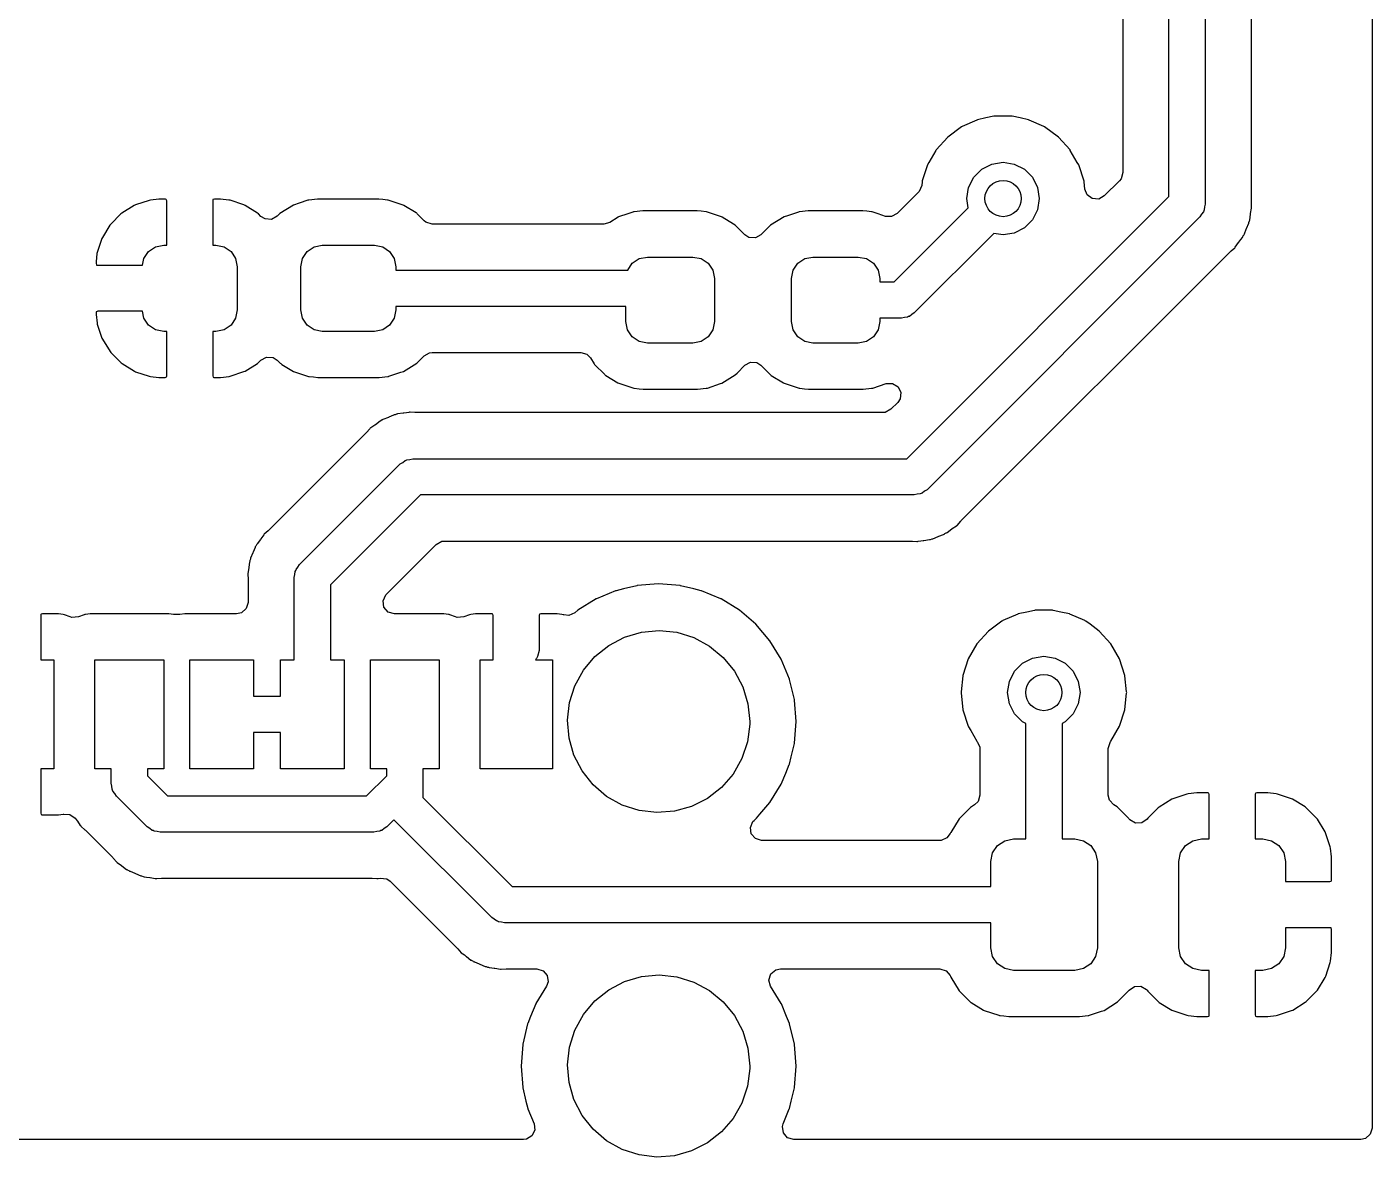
# Model space of a CAD drawing. Extents: x 89.4 to 113.8, y -88.6 to -51.3.
# Drawn here: x 98.95 to 113.79, y -88.58 to -76.12 of the extents above; entities that cross this region are included whole.
import ezdxf

# ---------------------------------------------------------------- set-up
doc = ezdxf.new("R2010")
doc.units = 0
doc.layers.add('BLACK', color=7, linetype='CONTINUOUS')

msp = doc.modelspace()

# ---------------------------------------------------------------- linework, layer by layer
at = {"layer": 'BLACK', "linetype": 'CONTINUOUS'}
for p, q in [((113.791, -62.594), (113.791, -88.2655)), ((111.55, -77.9872), (111.55, -73.355)), ((111.95, -73.3376), (111.95, -78.0703)), ((112.459, -78.0454), (112.459, -73.6081)), ((111.041, -73.8663), (111.041, -77.7243)), ((109.432, -77.1439), (109.269, -77.2162)), ((109.438, -77.1412), (109.432, -77.1439)), ((109.432, -77.1439), (109.432, -77.1439)), ((109.531, -77.1214), (109.438, -77.1412)), ((109.618, -77.1029), (109.531, -77.1214)), ((109.625, -77.1015), (109.618, -77.1029)), ((109.618, -77.1029), (109.618, -77.1029)), ((109.815, -77.1015), (109.625, -77.1015)), ((109.822, -77.1029), (109.815, -77.1015)), ((109.909, -77.1214), (109.822, -77.1029)), ((109.822, -77.1029), (109.822, -77.1029)), ((110.002, -77.1412), (109.909, -77.1214)), ((110.008, -77.1439), (110.002, -77.1412)), ((110.171, -77.2162), (110.008, -77.1439)), ((110.008, -77.1439), (110.008, -77.1439)), ((109.263, -77.2189), (109.109, -77.3311)), ((109.269, -77.2162), (109.263, -77.2189)), ((109.269, -77.2162), (109.269, -77.2162)), ((110.177, -77.2189), (110.171, -77.2162)), ((110.171, -77.2162), (110.171, -77.2162)), ((110.331, -77.3311), (110.177, -77.2189)), ((109.109, -77.3311), (108.981, -77.4731)), ((110.459, -77.4731), (110.331, -77.3311)), ((108.901, -77.611), (108.885, -77.6384)), ((108.978, -77.4788), (108.901, -77.611)), ((108.981, -77.4731), (108.978, -77.4788)), ((109.596, -77.6296), (109.72, -77.61)), ((109.72, -77.61), (109.844, -77.6296)), ((110.462, -77.4788), (110.459, -77.4731)), ((110.539, -77.611), (110.462, -77.4788)), ((110.555, -77.6384), (110.539, -77.611)), ((108.875, -77.6707), (108.829, -77.8134)), ((108.885, -77.6384), (108.875, -77.6707)), ((109.396, -77.7749), (109.485, -77.6864)), ((109.485, -77.6864), (109.596, -77.6296)), ((109.844, -77.6296), (109.955, -77.6864)), ((109.955, -77.6864), (110.044, -77.7749)), ((110.614, -77.8201), (110.555, -77.6384)), ((111.041, -77.7243), (111.021, -77.7925)), ((108.822, -77.8668), (108.795, -77.9324)), ((108.826, -77.8266), (108.822, -77.8668)), ((108.829, -77.8134), (108.826, -77.8201)), ((108.826, -77.8201), (108.826, -77.8266)), ((108.826, -77.8266), (108.826, -77.8266)), ((109.32, -78.01), (109.34, -77.8864)), ((109.34, -77.8864), (109.396, -77.7749)), ((110.044, -77.7749), (110.1, -77.8864)), ((110.1, -77.8864), (110.12, -78.01)), ((110.614, -77.8266), (110.614, -77.8201)), ((110.622, -77.9052), (110.614, -77.8266)), ((110.614, -77.8266), (110.614, -77.8266)), ((110.647, -77.9675), (110.622, -77.9052)), ((111.005, -77.8134), (110.837, -77.9811)), ((111.021, -77.7925), (111.005, -77.8134)), ((100.3, -78.03), (100.149, -78.0805)), ((100.313, -78.0271), (100.3, -78.03)), ((100.407, -78.0173), (100.313, -78.0271)), ((100.414, -78.017), (100.407, -78.0173)), ((100.48, -78.017), (100.414, -78.017)), ((100.488, -78.0187), (100.48, -78.017)), ((100.489, -78.0199), (100.488, -78.0187)), ((100.493, -78.0351), (100.489, -78.0199)), ((100.493, -78.525), (100.493, -78.0351)), ((101.003, -78.0229), (101.001, -78.0305)), ((101.001, -78.0305), (101.001, -78.525)), ((101.004, -78.0215), (101.003, -78.0229)), ((101.02, -78.017), (101.004, -78.0215)), ((101.081, -78.017), (101.02, -78.017)), ((101.088, -78.0173), (101.081, -78.017)), ((101.18, -78.0268), (101.088, -78.0173)), ((101.194, -78.0297), (101.18, -78.0268)), ((101.345, -78.0799), (101.194, -78.0297)), ((102.05, -78.0295), (101.956, -78.0607)), ((102.056, -78.0273), (102.05, -78.0295)), ((102.05, -78.0295), (102.05, -78.0295)), ((102.063, -78.0266), (102.056, -78.0273)), ((102.157, -78.0168), (102.063, -78.0266)), ((102.063, -78.0266), (102.063, -78.0266)), ((102.16, -78.0165), (102.157, -78.0168)), ((102.157, -78.0168), (102.157, -78.0168)), ((102.835, -78.0165), (102.16, -78.0165)), ((102.879, -78.021), (102.835, -78.0165)), ((102.93, -78.0263), (102.879, -78.021)), ((102.937, -78.027), (102.93, -78.0263)), ((102.93, -78.0263), (102.93, -78.0263)), ((103.102, -78.0818), (102.937, -78.027)), ((108.785, -77.9427), (108.552, -78.1758)), ((108.657, -80.88), (111.55, -77.9872)), ((108.795, -77.9324), (108.785, -77.9427)), ((109.336, -78.1111), (109.32, -78.01)), ((110.12, -78.01), (110.1, -78.1336)), ((110.704, -78.0101), (110.647, -77.9675)), ((110.775, -78.0152), (110.704, -78.0101)), ((110.837, -77.9811), (110.775, -78.0152)), ((112.459, -78.0526), (112.459, -78.0454)), ((112.462, -78.1148), (112.459, -78.0526)), ((99.9886, -78.1795), (99.8761, -78.2921)), ((100, -78.1704), (99.9886, -78.1795)), ((100.135, -78.0867), (100, -78.1704)), ((100.149, -78.0805), (100.135, -78.0867)), ((101.358, -78.0861), (101.345, -78.0799)), ((101.494, -78.1696), (101.358, -78.0861)), ((101.505, -78.1786), (101.494, -78.1696)), ((101.533, -78.2063), (101.505, -78.1786)), ((101.711, -78.2061), (101.649, -78.2402)), ((101.743, -78.1739), (101.711, -78.2061)), ((101.891, -78.0823), (101.743, -78.1739)), ((101.956, -78.0607), (101.891, -78.0823)), ((103.109, -78.0856), (103.102, -78.0818)), ((103.244, -78.1692), (103.109, -78.0856)), ((103.109, -78.0856), (103.109, -78.0856)), ((103.251, -78.1731), (103.244, -78.1692)), ((103.256, -78.1782), (103.251, -78.1731)), ((103.332, -78.2547), (103.256, -78.1782)), ((103.256, -78.1782), (103.256, -78.1782)), ((105.581, -78.1782), (105.479, -78.2123)), ((105.637, -78.1595), (105.581, -78.1782)), ((105.644, -78.1573), (105.637, -78.1595)), ((105.637, -78.1595), (105.637, -78.1595)), ((105.651, -78.1566), (105.644, -78.1573)), ((105.745, -78.1468), (105.651, -78.1566)), ((105.651, -78.1566), (105.651, -78.1566)), ((105.748, -78.1465), (105.745, -78.1468)), ((105.745, -78.1468), (105.745, -78.1468)), ((106.347, -78.1465), (105.748, -78.1465)), ((106.391, -78.151), (106.347, -78.1465)), ((106.443, -78.1563), (106.391, -78.151)), ((106.45, -78.157), (106.443, -78.1563)), ((106.443, -78.1563), (106.443, -78.1563)), ((106.615, -78.2118), (106.45, -78.157)), ((107.341, -78.1999), (107.304, -78.2123)), ((107.462, -78.1595), (107.341, -78.1999)), ((107.469, -78.1573), (107.462, -78.1595)), ((107.462, -78.1595), (107.462, -78.1595)), ((107.476, -78.1566), (107.469, -78.1573)), ((107.57, -78.1468), (107.476, -78.1566)), ((107.476, -78.1566), (107.476, -78.1566)), ((107.573, -78.1465), (107.57, -78.1468)), ((107.57, -78.1468), (107.57, -78.1468)), ((108.172, -78.1465), (107.573, -78.1465)), ((108.216, -78.151), (108.172, -78.1465)), ((108.268, -78.1563), (108.216, -78.151)), ((108.275, -78.157), (108.268, -78.1563)), ((108.268, -78.1563), (108.268, -78.1563)), ((108.341, -78.1791), (108.275, -78.157)), ((108.423, -78.2063), (108.341, -78.1791)), ((108.552, -78.1758), (108.49, -78.2099)), ((108.517, -78.93), (109.336, -78.1111)), ((110.1, -78.1336), (110.044, -78.2451)), ((111.909, -78.1831), (111.891, -78.2114)), ((111.93, -78.157), (111.909, -78.1831)), ((111.933, -78.1458), (111.93, -78.157)), ((111.939, -78.1361), (111.933, -78.1458)), ((111.943, -78.1029), (111.939, -78.1361)), ((111.95, -78.0703), (111.943, -78.1029)), ((112.441, -78.2475), (112.45, -78.1841)), ((112.45, -78.1841), (112.451, -78.1776)), ((112.451, -78.1758), (112.462, -78.1148)), ((112.451, -78.1776), (112.451, -78.1758)), ((99.8671, -78.3035), (99.7836, -78.4391)), ((99.8761, -78.2921), (99.8671, -78.3035)), ((101.578, -78.2352), (101.533, -78.2063)), ((101.649, -78.2402), (101.578, -78.2352)), ((103.353, -78.2715), (103.332, -78.2547)), ((103.421, -78.2915), (103.353, -78.2715)), ((105.315, -78.2915), (103.421, -78.2915)), ((105.381, -78.2726), (105.315, -78.2915)), ((105.473, -78.2162), (105.381, -78.2726)), ((105.479, -78.2123), (105.473, -78.2162)), ((106.621, -78.2156), (106.615, -78.2118)), ((106.745, -78.2921), (106.621, -78.2156)), ((106.621, -78.2156), (106.621, -78.2156)), ((106.763, -78.3031), (106.745, -78.2921)), ((106.768, -78.3082), (106.763, -78.3031)), ((106.871, -78.4109), (106.768, -78.3082)), ((106.768, -78.3082), (106.768, -78.3082)), ((107.151, -78.3091), (107.049, -78.4108)), ((107.156, -78.3039), (107.151, -78.3091)), ((107.304, -78.2123), (107.156, -78.3039)), ((108.49, -78.2099), (108.423, -78.2063)), ((111.891, -78.2114), (108.881, -81.2217)), ((109.955, -78.3336), (109.844, -78.3904)), ((110.044, -78.2451), (109.955, -78.3336)), ((112.382, -78.4002), (112.402, -78.3477)), ((112.402, -78.3477), (112.405, -78.3417)), ((112.405, -78.3417), (112.431, -78.2834)), ((112.431, -78.2834), (112.432, -78.276)), ((112.432, -78.276), (112.433, -78.2734)), ((112.433, -78.2734), (112.438, -78.2572)), ((112.438, -78.2572), (112.439, -78.2546)), ((112.439, -78.2546), (112.441, -78.2475)), ((99.7774, -78.4522), (99.7272, -78.6038)), ((99.7836, -78.4391), (99.7774, -78.4522)), ((106.916, -78.4399), (106.871, -78.4109)), ((106.987, -78.4449), (106.916, -78.4399)), ((107.049, -78.4108), (106.987, -78.4449)), ((109.619, -78.394), (108.741, -79.2717)), ((109.72, -78.41), (109.619, -78.394)), ((109.844, -78.3904), (109.72, -78.41)), ((112.28, -78.5476), (112.317, -78.4953)), ((112.317, -78.4953), (112.321, -78.49)), ((112.321, -78.49), (112.344, -78.4611)), ((112.344, -78.4611), (112.36, -78.4397)), ((112.36, -78.4397), (112.364, -78.4328)), ((112.364, -78.4328), (112.365, -78.4305)), ((112.365, -78.4305), (112.373, -78.4158)), ((112.373, -78.4158), (112.375, -78.4135)), ((112.375, -78.4135), (112.379, -78.4073)), ((112.379, -78.4073), (112.382, -78.4002)), ((112.382, -78.4002), (112.382, -78.4002)), ((99.7243, -78.6171), (99.7148, -78.7098)), ((99.7272, -78.6038), (99.7243, -78.6171)), ((100.241, -78.6716), (100.292, -78.5946)), ((100.292, -78.5946), (100.369, -78.5431)), ((100.369, -78.5431), (100.46, -78.525)), ((100.46, -78.525), (100.493, -78.525)), ((101.001, -78.525), (101.035, -78.525)), ((101.035, -78.525), (101.126, -78.5431)), ((101.126, -78.5431), (101.203, -78.5946)), ((101.203, -78.5946), (101.254, -78.6716)), ((101.991, -78.6716), (102.042, -78.5946)), ((102.042, -78.5946), (102.119, -78.5431)), ((102.119, -78.5431), (102.21, -78.525)), ((102.21, -78.525), (102.785, -78.525)), ((102.785, -78.525), (102.876, -78.5431)), ((102.876, -78.5431), (102.953, -78.5946)), ((102.953, -78.5946), (103.004, -78.6716)), ((109.258, -81.5636), (112.231, -78.5914)), ((112.231, -78.5914), (112.237, -78.5856)), ((112.237, -78.5856), (112.275, -78.5526)), ((112.275, -78.5526), (112.28, -78.5476)), ((99.7148, -78.7098), (99.7145, -78.7162)), ((99.7145, -78.7162), (99.7145, -78.7279)), ((99.7145, -78.7279), (99.719, -78.7431)), ((99.719, -78.7431), (99.7204, -78.7443)), ((99.7204, -78.7443), (99.728, -78.746)), ((99.728, -78.746), (100.226, -78.746)), ((100.226, -78.746), (100.241, -78.6716)), ((101.254, -78.6716), (101.272, -78.7625)), ((101.272, -78.7625), (101.272, -79.2375)), ((101.972, -78.7625), (101.991, -78.6716)), ((101.972, -79.2375), (101.972, -78.7625)), ((103.004, -78.6716), (103.022, -78.7625)), ((103.022, -78.7625), (103.022, -78.8)), ((105.579, -78.8), (105.63, -78.7246)), ((105.63, -78.7246), (105.707, -78.6731)), ((105.707, -78.6731), (105.797, -78.655)), ((105.797, -78.655), (106.297, -78.655)), ((106.297, -78.655), (106.388, -78.6731)), ((106.388, -78.6731), (106.465, -78.7246)), ((106.465, -78.7246), (106.517, -78.8016)), ((107.403, -78.8016), (107.455, -78.7246)), ((107.455, -78.7246), (107.532, -78.6731)), ((107.532, -78.6731), (107.622, -78.655)), ((107.622, -78.655), (108.122, -78.655)), ((108.122, -78.655), (108.213, -78.6731)), ((108.213, -78.6731), (108.29, -78.7246)), ((108.29, -78.7246), (108.342, -78.8016)), ((103.022, -78.8), (105.579, -78.8)), ((106.517, -78.8016), (106.535, -78.8925)), ((106.535, -78.8925), (106.535, -79.3675)), ((107.385, -78.8925), (107.403, -78.8016)), ((107.385, -79.3675), (107.385, -78.8925)), ((108.342, -78.8016), (108.36, -78.8925)), ((108.36, -78.8925), (108.36, -78.93)), ((108.36, -78.93), (108.517, -78.93)), ((101.272, -79.2375), (101.254, -79.3284)), ((101.991, -79.3284), (101.972, -79.2375)), ((103.022, -79.2375), (103.004, -79.3284)), ((105.56, -79.2), (103.022, -79.2)), ((103.022, -79.2), (103.022, -79.2375)), ((105.56, -79.3675), (105.56, -79.2)), ((99.7162, -79.2599), (99.7145, -79.2675)), ((99.7145, -79.2675), (99.7145, -79.2838)), ((99.7145, -79.2838), (99.7148, -79.2903)), ((99.7148, -79.2903), (99.7246, -79.3841)), ((99.7174, -79.2585), (99.7162, -79.2599)), ((99.7326, -79.254), (99.7174, -79.2585)), ((99.7246, -79.3841), (99.7275, -79.3975)), ((100.226, -79.254), (99.7326, -79.254)), ((100.241, -79.3284), (100.226, -79.254)), ((100.292, -79.4054), (100.241, -79.3284)), ((101.254, -79.3284), (101.203, -79.4054)), ((102.042, -79.4054), (101.991, -79.3284)), ((103.004, -79.3284), (102.953, -79.4054)), ((105.578, -79.4584), (105.56, -79.3675)), ((106.535, -79.3675), (106.517, -79.4584)), ((107.403, -79.4584), (107.385, -79.3675)), ((108.36, -79.3675), (108.342, -79.4584)), ((108.6, -79.33), (108.36, -79.33)), ((108.36, -79.33), (108.36, -79.3675)), ((108.633, -79.3226), (108.6, -79.33)), ((108.666, -79.3189), (108.633, -79.3226)), ((108.676, -79.3128), (108.666, -79.3189)), ((108.687, -79.3102), (108.676, -79.3128)), ((108.713, -79.2894), (108.687, -79.3102)), ((108.741, -79.2717), (108.713, -79.2894)), ((99.7275, -79.3975), (99.778, -79.549)), ((100.369, -79.4569), (100.292, -79.4054)), ((100.46, -79.475), (100.369, -79.4569)), ((100.493, -79.475), (100.46, -79.475)), ((100.493, -79.9695), (100.493, -79.475)), ((101.035, -79.475), (101.001, -79.475)), ((101.001, -79.475), (101.001, -79.9649)), ((101.126, -79.4569), (101.035, -79.475)), ((101.203, -79.4054), (101.126, -79.4569)), ((102.119, -79.4569), (102.042, -79.4054)), ((102.21, -79.475), (102.119, -79.4569)), ((102.785, -79.475), (102.21, -79.475)), ((102.876, -79.4569), (102.785, -79.475)), ((102.953, -79.4054), (102.876, -79.4569)), ((105.63, -79.5354), (105.578, -79.4584)), ((105.707, -79.5869), (105.63, -79.5354)), ((106.465, -79.5354), (106.388, -79.5869)), ((106.517, -79.4584), (106.465, -79.5354)), ((107.455, -79.5354), (107.403, -79.4584)), ((107.532, -79.5869), (107.455, -79.5354)), ((108.29, -79.5354), (108.213, -79.5869)), ((108.342, -79.4584), (108.29, -79.5354)), ((99.778, -79.549), (99.7842, -79.5621)), ((99.7842, -79.5621), (99.8679, -79.6975)), ((105.797, -79.605), (105.707, -79.5869)), ((106.297, -79.605), (105.797, -79.605)), ((106.388, -79.5869), (106.297, -79.605)), ((107.622, -79.605), (107.532, -79.5869)), ((108.122, -79.605), (107.622, -79.605)), ((108.213, -79.5869), (108.122, -79.605)), ((99.8679, -79.6975), (99.877, -79.7089)), ((99.877, -79.7089), (99.9896, -79.8214)), ((99.9896, -79.8214), (100.001, -79.8304)), ((100.001, -79.8304), (100.137, -79.9139)), ((101.36, -79.9133), (101.495, -79.8296)), ((101.495, -79.8296), (101.506, -79.8205)), ((101.506, -79.8205), (101.533, -79.7939)), ((101.533, -79.7939), (101.595, -79.7598)), ((101.595, -79.7598), (101.666, -79.7648)), ((101.666, -79.7648), (101.711, -79.7937)), ((101.711, -79.7937), (101.744, -79.8269)), ((101.744, -79.8269), (101.751, -79.8308)), ((101.751, -79.8308), (101.751, -79.8308)), ((101.751, -79.8308), (101.764, -79.8392)), ((103.104, -79.9177), (103.252, -79.8261)), ((103.252, -79.8261), (103.257, -79.8209)), ((103.257, -79.8209), (103.332, -79.7455)), ((103.257, -79.8209), (103.257, -79.8209)), ((103.332, -79.7455), (103.394, -79.7114)), ((103.394, -79.7114), (103.421, -79.7085)), ((103.421, -79.7085), (105.061, -79.7085)), ((105.061, -79.7085), (105.129, -79.7285)), ((105.129, -79.7285), (105.168, -79.7682)), ((105.168, -79.7682), (105.209, -79.834)), ((105.209, -79.834), (105.214, -79.8392)), ((106.871, -79.8492), (106.933, -79.8151)), ((106.933, -79.8151), (107.004, -79.8201)), ((107.004, -79.8201), (107.049, -79.8491)), ((100.137, -79.9139), (100.15, -79.9201)), ((100.15, -79.9201), (100.301, -79.9703)), ((100.301, -79.9703), (100.315, -79.9732)), ((100.315, -79.9732), (100.407, -79.9827)), ((100.407, -79.9827), (100.414, -79.983)), ((100.414, -79.983), (100.475, -79.983)), ((100.475, -79.983), (100.491, -79.9785)), ((100.491, -79.9785), (100.492, -79.9771)), ((100.492, -79.9771), (100.493, -79.9695)), ((101.001, -79.9649), (101.006, -79.9801)), ((101.006, -79.9801), (101.007, -79.9813)), ((101.007, -79.9813), (101.015, -79.983)), ((101.015, -79.983), (101.081, -79.983)), ((101.081, -79.983), (101.088, -79.9827)), ((101.088, -79.9827), (101.182, -79.9729)), ((101.182, -79.9729), (101.195, -79.97)), ((101.195, -79.97), (101.346, -79.9195)), ((101.346, -79.9195), (101.36, -79.9133)), ((101.764, -79.8392), (101.893, -79.9182)), ((101.893, -79.9182), (102.058, -79.973)), ((102.058, -79.973), (102.065, -79.9737)), ((102.065, -79.9737), (102.065, -79.9737)), ((102.065, -79.9737), (102.112, -79.9785)), ((102.112, -79.9785), (102.16, -79.9835)), ((102.16, -79.9835), (102.835, -79.9835)), ((102.835, -79.9835), (102.838, -79.9832)), ((102.838, -79.9832), (102.932, -79.9734)), ((102.838, -79.9832), (102.838, -79.9832)), ((102.932, -79.9734), (102.939, -79.9727)), ((102.932, -79.9734), (102.932, -79.9734)), ((102.939, -79.9727), (102.945, -79.9705)), ((102.945, -79.9705), (103.078, -79.9262)), ((102.945, -79.9705), (102.945, -79.9705)), ((103.078, -79.9262), (103.104, -79.9177)), ((105.214, -79.8392), (105.327, -79.9518)), ((105.327, -79.9518), (105.327, -79.9518)), ((105.327, -79.9518), (105.332, -79.9569)), ((105.332, -79.9569), (105.338, -79.9608)), ((105.338, -79.9608), (105.338, -79.9608)), ((105.338, -79.9608), (105.471, -80.0425)), ((106.616, -80.0477), (106.764, -79.9561)), ((106.764, -79.9561), (106.785, -79.9351)), ((106.785, -79.9351), (106.871, -79.8492)), ((107.049, -79.8491), (107.152, -79.9518)), ((107.152, -79.9518), (107.152, -79.9518)), ((107.152, -79.9518), (107.157, -79.9569)), ((107.157, -79.9569), (107.163, -79.9608)), ((107.163, -79.9608), (107.163, -79.9608)), ((107.163, -79.9608), (107.296, -80.0425)), ((105.471, -80.0425), (105.48, -80.0482)), ((105.48, -80.0482), (105.645, -80.103)), ((105.645, -80.103), (105.652, -80.1037)), ((105.652, -80.1037), (105.652, -80.1037)), ((105.652, -80.1037), (105.704, -80.109)), ((105.704, -80.109), (105.748, -80.1135)), ((105.748, -80.1135), (106.347, -80.1135)), ((106.347, -80.1135), (106.35, -80.1132)), ((106.35, -80.1132), (106.444, -80.1034)), ((106.35, -80.1132), (106.35, -80.1132)), ((106.444, -80.1034), (106.451, -80.1027)), ((106.444, -80.1034), (106.444, -80.1034)), ((106.451, -80.1027), (106.458, -80.1005)), ((106.458, -80.1005), (106.604, -80.0518)), ((106.458, -80.1005), (106.458, -80.1005)), ((106.604, -80.0518), (106.616, -80.0477)), ((107.296, -80.0425), (107.305, -80.0482)), ((107.305, -80.0482), (107.47, -80.103)), ((107.47, -80.103), (107.477, -80.1037)), ((107.477, -80.1037), (107.477, -80.1037)), ((107.477, -80.1037), (107.529, -80.109)), ((107.529, -80.109), (107.573, -80.1135)), ((107.573, -80.1135), (108.172, -80.1135)), ((108.172, -80.1135), (108.175, -80.1132)), ((108.175, -80.1132), (108.269, -80.1034)), ((108.175, -80.1132), (108.175, -80.1132)), ((108.269, -80.1034), (108.276, -80.1027)), ((108.269, -80.1034), (108.269, -80.1034)), ((108.276, -80.1027), (108.283, -80.1005)), ((108.283, -80.1005), (108.429, -80.0518)), ((108.283, -80.1005), (108.283, -80.1005)), ((108.429, -80.0518), (108.5, -80.0492)), ((108.5, -80.0492), (108.561, -80.0854)), ((108.561, -80.0854), (108.592, -80.1489)), ((108.558, -80.2604), (108.483, -80.3346)), ((108.585, -80.2195), (108.558, -80.2604)), ((108.592, -80.1489), (108.585, -80.2195)), ((102.939, -80.4249), (102.879, -80.4475)), ((102.945, -80.4224), (102.939, -80.4249)), ((102.997, -80.3998), (102.945, -80.4224)), ((103.004, -80.3968), (102.997, -80.3998)), ((103.011, -80.3954), (103.004, -80.3968)), ((103.014, -80.3947), (103.011, -80.3954)), ((103.03, -80.3902), (103.014, -80.3947)), ((103.033, -80.3896), (103.03, -80.3902)), ((103.04, -80.3869), (103.033, -80.3896)), ((103.103, -80.3792), (103.04, -80.3869)), ((103.11, -80.3783), (103.103, -80.3792)), ((103.139, -80.3732), (103.11, -80.3783)), ((103.165, -80.3686), (103.139, -80.3732)), ((103.173, -80.3673), (103.165, -80.3686)), ((103.165, -80.3686), (103.165, -80.3686)), ((103.18, -80.3678), (103.173, -80.3673)), ((103.23, -80.3712), (103.18, -80.3678)), ((103.18, -80.3678), (103.18, -80.3678)), ((103.239, -80.3715), (103.23, -80.3712)), ((108.394, -80.3715), (103.239, -80.3715)), ((108.421, -80.3686), (108.394, -80.3715)), ((108.483, -80.3346), (108.421, -80.3686)), ((102.733, -80.5503), (102.697, -80.5912)), ((102.738, -80.5446), (102.733, -80.5503)), ((102.733, -80.5503), (102.733, -80.5503)), ((102.744, -80.5403), (102.738, -80.5446)), ((102.791, -80.5085), (102.744, -80.5403)), ((102.744, -80.5403), (102.744, -80.5403)), ((102.796, -80.5046), (102.791, -80.5085)), ((102.847, -80.4657), (102.796, -80.5046)), ((102.854, -80.4626), (102.847, -80.4657)), ((102.856, -80.4613), (102.854, -80.4626)), ((102.871, -80.4531), (102.856, -80.4613)), ((102.873, -80.4518), (102.871, -80.4531)), ((102.879, -80.4475), (102.873, -80.4518)), ((102.692, -80.5964), (101.619, -81.6685)), ((102.697, -80.5912), (102.692, -80.5964)), ((101.959, -82.0486), (103.069, -80.9383)), ((103.069, -80.9383), (103.097, -80.9206)), ((103.097, -80.9206), (103.123, -80.8998)), ((103.123, -80.8998), (103.134, -80.8972)), ((103.134, -80.8972), (103.144, -80.8911)), ((103.144, -80.8911), (103.177, -80.8874)), ((103.177, -80.8874), (103.21, -80.88)), ((103.21, -80.88), (108.657, -80.88)), ((103.293, -81.28), (102.3, -82.2728)), ((108.74, -81.28), (103.293, -81.28)), ((108.773, -81.2726), (108.74, -81.28)), ((108.806, -81.2689), (108.773, -81.2726)), ((108.816, -81.2628), (108.806, -81.2689)), ((108.827, -81.2602), (108.816, -81.2628)), ((108.853, -81.2394), (108.827, -81.2602)), ((108.881, -81.2217), (108.853, -81.2394)), ((109.206, -81.6197), (109.212, -81.6154)), ((109.212, -81.6154), (109.253, -81.5688)), ((109.253, -81.5688), (109.258, -81.5636)), ((101.533, -81.7647), (101.529, -81.77)), ((101.565, -81.7187), (101.533, -81.7647)), ((101.57, -81.7124), (101.565, -81.7187)), ((101.613, -81.6744), (101.57, -81.7124)), ((101.619, -81.6685), (101.613, -81.6744)), ((108.92, -81.7698), (108.936, -81.7653)), ((108.936, -81.7653), (108.939, -81.7645)), ((108.939, -81.7645), (108.946, -81.7632)), ((108.946, -81.7632), (109.005, -81.7376)), ((109.005, -81.7376), (109.011, -81.7351)), ((109.011, -81.7351), (109.064, -81.7152)), ((109.064, -81.7152), (109.071, -81.7125)), ((109.064, -81.7152), (109.064, -81.7152)), ((109.071, -81.7125), (109.077, -81.7082)), ((109.077, -81.7082), (109.079, -81.7069)), ((109.079, -81.7069), (109.094, -81.6987)), ((109.094, -81.6987), (109.096, -81.6974)), ((109.096, -81.6974), (109.103, -81.6943)), ((109.103, -81.6943), (109.154, -81.6554)), ((109.154, -81.6554), (109.159, -81.6515)), ((109.159, -81.6515), (109.206, -81.6197)), ((109.206, -81.6197), (109.206, -81.6197)), ((101.448, -81.9123), (101.445, -81.9183)), ((101.468, -81.8598), (101.448, -81.9123)), ((101.471, -81.8527), (101.468, -81.8598)), ((101.468, -81.8598), (101.468, -81.8598)), ((101.475, -81.8465), (101.471, -81.8527)), ((101.477, -81.8442), (101.475, -81.8465)), ((101.485, -81.8295), (101.477, -81.8442)), ((101.486, -81.8272), (101.485, -81.8295)), ((101.49, -81.8203), (101.486, -81.8272)), ((101.529, -81.77), (101.49, -81.8203)), ((102.916, -82.3764), (103.467, -81.8254)), ((103.467, -81.8254), (103.529, -81.7914)), ((103.529, -81.7914), (103.556, -81.7885)), ((103.556, -81.7885), (108.711, -81.7885)), ((108.711, -81.7885), (108.72, -81.7888)), ((108.72, -81.7888), (108.77, -81.7922)), ((108.77, -81.7922), (108.77, -81.7922)), ((108.77, -81.7922), (108.777, -81.7927)), ((108.777, -81.7927), (108.785, -81.7914)), ((108.785, -81.7914), (108.811, -81.7868)), ((108.785, -81.7914), (108.785, -81.7914)), ((108.811, -81.7868), (108.84, -81.7817)), ((108.84, -81.7817), (108.847, -81.7808)), ((108.847, -81.7808), (108.91, -81.7731)), ((108.91, -81.7731), (108.917, -81.7704)), ((108.917, -81.7704), (108.92, -81.7698)), ((101.408, -82.02), (101.4, -82.0759)), ((101.409, -82.0125), (101.408, -82.02)), ((101.408, -82.02), (101.408, -82.02)), ((101.411, -82.0054), (101.409, -82.0125)), ((101.412, -82.0028), (101.411, -82.0054)), ((101.417, -81.9866), (101.412, -82.0028)), ((101.418, -81.984), (101.417, -81.9866)), ((101.419, -81.9766), (101.418, -81.984)), ((101.445, -81.9183), (101.419, -81.9766)), ((101.941, -82.0769), (101.959, -82.0486)), ((101.399, -82.0824), (101.388, -82.1452)), ((101.388, -82.1452), (101.388, -82.1528)), ((101.388, -82.1528), (101.388, -82.1528)), ((101.388, -82.1528), (101.391, -82.2074)), ((101.391, -82.2074), (101.391, -82.2146)), ((101.4, -82.0759), (101.399, -82.0824)), ((101.9, -82.1897), (101.907, -82.1571)), ((101.9, -83.1), (101.9, -82.1897)), ((101.907, -82.1571), (101.911, -82.1239)), ((101.911, -82.1239), (101.917, -82.1142)), ((101.917, -82.1142), (101.92, -82.103)), ((101.92, -82.103), (101.941, -82.0769)), ((101.391, -82.2146), (101.391, -82.4655)), ((102.3, -82.2728), (102.3, -83.1)), ((105.446, -82.338), (105.235, -82.4254)), ((105.451, -82.3361), (105.446, -82.338)), ((105.446, -82.338), (105.446, -82.338)), ((105.532, -82.3165), (105.451, -82.3361)), ((105.678, -82.2817), (105.532, -82.3165)), ((105.683, -82.2805), (105.678, -82.2817)), ((105.678, -82.2817), (105.678, -82.2817)), ((105.92, -82.2618), (105.683, -82.2805)), ((106.157, -82.2805), (105.92, -82.2618)), ((106.162, -82.2817), (106.157, -82.2805)), ((106.308, -82.3165), (106.162, -82.2817)), ((106.162, -82.2817), (106.162, -82.2817)), ((106.389, -82.3361), (106.308, -82.3165)), ((106.394, -82.338), (106.389, -82.3361)), ((106.605, -82.4254), (106.394, -82.338)), ((106.394, -82.338), (106.394, -82.338)), ((101.391, -82.4655), (101.371, -82.5336)), ((102.88, -82.4476), (102.909, -82.383)), ((102.89, -82.5178), (102.88, -82.4476)), ((102.909, -82.383), (102.916, -82.3764)), ((105.231, -82.4273), (105.028, -82.5518)), ((105.235, -82.4254), (105.231, -82.4273)), ((105.235, -82.4254), (105.235, -82.4254)), ((106.609, -82.4273), (106.605, -82.4254)), ((106.605, -82.4254), (106.605, -82.4254)), ((106.812, -82.5518), (106.609, -82.4273)), ((99.1057, -82.5979), (99.104, -82.6055)), ((99.104, -82.6055), (99.104, -83.1)), ((99.1069, -82.5965), (99.1057, -82.5979)), ((99.1221, -82.592), (99.1069, -82.5965)), ((99.2947, -82.592), (99.1221, -82.592)), ((99.3015, -82.5924), (99.2947, -82.592)), ((99.3524, -82.5979), (99.3015, -82.5924)), ((99.3676, -82.6015), (99.3524, -82.5979)), ((99.4301, -82.6249), (99.3676, -82.6015)), ((99.4477, -82.6301), (99.4301, -82.6249)), ((99.5185, -82.6249), (99.4477, -82.6301)), ((99.5823, -82.601), (99.5185, -82.6249)), ((99.5897, -82.5983), (99.5823, -82.601)), ((99.5823, -82.601), (99.5823, -82.601)), ((99.5975, -82.5974), (99.5897, -82.5983)), ((99.6485, -82.5919), (99.5975, -82.5974)), ((99.5975, -82.5974), (99.5975, -82.5974)), ((99.6519, -82.5915), (99.6485, -82.5919)), ((100.508, -82.5915), (99.6519, -82.5915)), ((100.512, -82.5919), (100.508, -82.5915)), ((100.516, -82.5924), (100.512, -82.5919)), ((100.57, -82.5983), (100.516, -82.5924)), ((100.577, -82.6006), (100.57, -82.5983)), ((100.633, -82.6006), (100.577, -82.6006)), ((100.64, -82.5983), (100.633, -82.6006)), ((100.694, -82.5924), (100.64, -82.5983)), ((100.698, -82.5919), (100.694, -82.5924)), ((100.702, -82.5915), (100.698, -82.5919)), ((101.265, -82.5915), (100.702, -82.5915)), ((101.318, -82.5801), (101.265, -82.5915)), ((101.371, -82.5336), (101.318, -82.5801)), ((102.937, -82.5715), (102.89, -82.5178)), ((103.005, -82.5915), (102.937, -82.5715)), ((103.548, -82.5915), (103.005, -82.5915)), ((103.552, -82.5919), (103.548, -82.5915)), ((103.602, -82.5974), (103.552, -82.5919)), ((103.61, -82.5983), (103.602, -82.5974)), ((103.602, -82.5974), (103.602, -82.5974)), ((103.618, -82.601), (103.61, -82.5983)), ((103.681, -82.6249), (103.618, -82.601)), ((103.618, -82.601), (103.618, -82.601)), ((103.699, -82.6301), (103.681, -82.6249)), ((103.77, -82.6249), (103.699, -82.6301)), ((103.832, -82.6015), (103.77, -82.6249)), ((103.848, -82.5979), (103.832, -82.6015)), ((103.899, -82.5924), (103.848, -82.5979)), ((103.905, -82.592), (103.899, -82.5924)), ((104.082, -82.592), (103.905, -82.592)), ((104.09, -82.5937), (104.082, -82.592)), ((104.092, -82.5949), (104.09, -82.5937)), ((104.096, -82.6101), (104.092, -82.5949)), ((104.096, -83.1), (104.096, -82.6101)), ((104.606, -82.5979), (104.604, -82.6055)), ((104.604, -82.6055), (104.604, -82.9953)), ((104.607, -82.5965), (104.606, -82.5979)), ((104.622, -82.592), (104.607, -82.5965)), ((104.795, -82.592), (104.622, -82.592)), ((104.801, -82.5924), (104.795, -82.592)), ((104.852, -82.5979), (104.801, -82.5924)), ((104.868, -82.6015), (104.852, -82.5979)), ((104.869, -82.602), (104.868, -82.6015)), ((104.87, -82.6021), (104.869, -82.602)), ((104.875, -82.6033), (104.87, -82.6021)), ((104.93, -82.6088), (104.875, -82.6027)), ((104.875, -82.6027), (104.875, -82.6033)), ((104.995, -82.5798), (104.93, -82.6088)), ((105.028, -82.5518), (104.995, -82.5798)), ((106.994, -82.7065), (106.812, -82.5518)), ((109.882, -82.5939), (109.719, -82.6662)), ((109.888, -82.5912), (109.882, -82.5939)), ((109.882, -82.5939), (109.882, -82.5939)), ((109.981, -82.5714), (109.888, -82.5912)), ((110.068, -82.5529), (109.981, -82.5714)), ((110.075, -82.5515), (110.068, -82.5529)), ((110.068, -82.5529), (110.068, -82.5529)), ((110.265, -82.5515), (110.075, -82.5515)), ((110.272, -82.5529), (110.265, -82.5515)), ((110.359, -82.5714), (110.272, -82.5529)), ((110.272, -82.5529), (110.272, -82.5529)), ((110.452, -82.5912), (110.359, -82.5714)), ((110.458, -82.5939), (110.452, -82.5912)), ((110.621, -82.6662), (110.458, -82.5939)), ((110.458, -82.5939), (110.458, -82.5939)), ((105.544, -82.8482), (105.732, -82.7928)), ((105.732, -82.7928), (105.927, -82.775)), ((105.927, -82.775), (106.122, -82.7955)), ((106.122, -82.7955), (106.309, -82.8535)), ((107.148, -82.8876), (106.994, -82.7065)), ((109.559, -82.7811), (109.431, -82.9231)), ((109.661, -82.7065), (109.559, -82.7811)), ((109.708, -82.6728), (109.661, -82.7065)), ((109.713, -82.6689), (109.708, -82.6728)), ((109.708, -82.6728), (109.708, -82.6728)), ((109.719, -82.6662), (109.713, -82.6689)), ((109.719, -82.6662), (109.719, -82.6662)), ((110.627, -82.6689), (110.621, -82.6662)), ((110.621, -82.6662), (110.621, -82.6662)), ((110.632, -82.6728), (110.627, -82.6689)), ((110.679, -82.7065), (110.632, -82.6728)), ((110.632, -82.6728), (110.632, -82.6728)), ((110.781, -82.7811), (110.679, -82.7065)), ((110.909, -82.9231), (110.781, -82.7811)), ((105.217, -83.062), (105.37, -82.9391)), ((105.37, -82.9391), (105.544, -82.8482)), ((106.309, -82.8535), (106.482, -82.9468)), ((106.482, -82.9468), (106.633, -83.0718)), ((107.273, -83.0908), (107.148, -82.8876)), ((109.431, -82.9231), (109.335, -83.0884)), ((111.005, -83.0884), (110.909, -82.9231)), ((99.104, -83.1), (99.25, -83.1)), ((99.25, -83.1), (99.25, -84.3)), ((99.7, -84.3), (99.7, -83.1)), ((99.7, -83.1), (100.46, -83.1)), ((100.46, -83.1), (100.46, -84.3)), ((100.75, -84.3), (100.75, -83.1)), ((100.75, -83.1), (101.45, -83.1)), ((101.45, -83.1), (101.45, -83.5)), ((101.75, -83.5), (101.75, -83.1)), ((101.75, -83.1), (101.9, -83.1)), ((102.3, -83.1), (102.45, -83.1)), ((102.45, -83.1), (102.45, -84.3)), ((102.74, -84.3), (102.74, -83.1)), ((102.74, -83.1), (103.5, -83.1)), ((103.5, -83.1), (103.5, -84.3)), ((103.95, -84.3), (103.95, -83.1)), ((103.95, -83.1), (104.096, -83.1)), ((104.567, -83.0908), (104.563, -83.1)), ((104.563, -83.1), (104.75, -83.1)), ((104.572, -83.0827), (104.567, -83.0908)), ((104.585, -83.0612), (104.572, -83.0827)), ((104.604, -82.9953), (104.585, -83.0612)), ((104.75, -83.1), (104.75, -84.3)), ((105.091, -83.2122), (105.217, -83.062)), ((106.633, -83.0718), (106.757, -83.2238)), ((107.364, -83.3109), (107.273, -83.0908)), ((109.335, -83.0884), (109.276, -83.2701)), ((109.935, -83.1364), (110.046, -83.0796)), ((110.046, -83.0796), (110.17, -83.06)), ((110.17, -83.06), (110.294, -83.0796)), ((110.294, -83.0796), (110.405, -83.1364)), ((111.064, -83.2701), (111.005, -83.0884)), ((104.996, -83.3841), (105.091, -83.2122)), ((106.757, -83.2238), (106.849, -83.397)), ((109.79, -83.3364), (109.846, -83.2249)), ((109.846, -83.2249), (109.935, -83.1364)), ((110.405, -83.1364), (110.494, -83.2249)), ((110.494, -83.2249), (110.55, -83.3364)), ((104.937, -83.571), (104.996, -83.3841)), ((106.849, -83.397), (106.906, -83.5848)), ((107.365, -83.3157), (107.364, -83.3109)), ((107.418, -83.5377), (107.365, -83.3157)), ((109.276, -83.2766), (109.257, -83.4534)), ((109.276, -83.2701), (109.276, -83.2766)), ((109.276, -83.2766), (109.276, -83.2766)), ((109.77, -83.46), (109.79, -83.3364)), ((110.55, -83.3364), (110.57, -83.46)), ((111.064, -83.2766), (111.064, -83.2701)), ((111.083, -83.4534), (111.064, -83.2766)), ((111.064, -83.2766), (111.064, -83.2766)), ((101.45, -83.5), (101.75, -83.5)), ((107.419, -83.5425), (107.418, -83.5377)), ((107.418, -83.5377), (107.418, -83.5377)), ((107.438, -83.78), (107.419, -83.5425)), ((109.257, -83.4534), (109.256, -83.46)), ((109.256, -83.46), (109.257, -83.4666)), ((109.257, -83.4666), (109.265, -83.5377)), ((109.265, -83.5377), (109.276, -83.6499)), ((109.79, -83.5836), (109.77, -83.46)), ((110.57, -83.46), (110.55, -83.5836)), ((111.064, -83.6499), (111.075, -83.5377)), ((111.075, -83.5377), (111.083, -83.4666)), ((111.084, -83.46), (111.083, -83.4534)), ((111.083, -83.4666), (111.084, -83.46)), ((104.915, -83.766), (104.937, -83.571)), ((106.906, -83.5848), (106.925, -83.78)), ((109.276, -83.6499), (109.335, -83.8316)), ((109.846, -83.6951), (109.79, -83.5836)), ((109.935, -83.7836), (109.846, -83.6951)), ((110.494, -83.6951), (110.405, -83.7836)), ((110.55, -83.5836), (110.494, -83.6951)), ((111.005, -83.8316), (111.064, -83.6499)), ((104.932, -83.9614), (104.915, -83.766)), ((106.925, -83.8081), (106.9, -84.0027)), ((106.925, -83.78), (106.925, -83.8081)), ((107.419, -84.0175), (107.438, -83.78)), ((109.335, -83.8316), (109.339, -83.8373)), ((109.339, -83.8373), (109.339, -83.8373)), ((109.339, -83.8373), (109.364, -83.8803)), ((109.972, -83.8028), (109.935, -83.7836)), ((109.972, -85.075), (109.972, -83.8028)), ((110.405, -83.7836), (110.372, -83.8002)), ((110.372, -83.8002), (110.372, -85.075)), ((110.909, -83.9969), (111.005, -83.8316)), ((101.75, -83.9), (101.45, -83.9)), ((101.45, -83.9), (101.45, -84.3)), ((101.75, -84.3), (101.75, -83.9)), ((104.986, -84.15), (104.932, -83.9614)), ((109.364, -83.8803), (109.431, -83.9969)), ((106.9, -84.0027), (106.838, -84.1888)), ((107.383, -84.1676), (107.418, -84.0223)), ((107.418, -84.0223), (107.419, -84.0175)), ((107.418, -84.0223), (107.418, -84.0223)), ((109.431, -83.9969), (109.435, -84.0019)), ((109.435, -84.0019), (109.439, -84.0072)), ((109.439, -84.0072), (109.437, -84.0088)), ((109.437, -84.0088), (109.462, -84.0617)), ((109.462, -84.0617), (109.464, -84.082)), ((109.464, -84.082), (109.464, -84.5924)), ((110.881, -84.0753), (110.905, -84.0014)), ((110.881, -84.5923), (110.881, -84.0753)), ((110.905, -84.0014), (110.909, -83.9969)), ((105.075, -84.3244), (104.986, -84.15)), ((106.838, -84.1888), (106.741, -84.3593)), ((107.323, -84.3481), (107.362, -84.2537)), ((107.362, -84.2537), (107.364, -84.2491)), ((107.362, -84.2537), (107.362, -84.2537)), ((107.364, -84.2491), (107.383, -84.1676)), ((99.25, -84.3), (99.104, -84.3)), ((99.104, -84.3), (99.104, -84.7899)), ((99.88, -84.3), (99.7, -84.3)), ((99.88, -84.46), (99.88, -84.3)), ((100.46, -84.3), (100.28, -84.3)), ((100.28, -84.3), (100.28, -84.3772)), ((100.28, -84.3772), (100.503, -84.6)), ((101.45, -84.3), (100.75, -84.3)), ((102.45, -84.3), (101.75, -84.3)), ((102.697, -84.6), (102.92, -84.3772)), ((102.92, -84.3), (102.74, -84.3)), ((102.92, -84.3772), (102.92, -84.3)), ((103.5, -84.3), (103.32, -84.3)), ((103.32, -84.3), (103.32, -84.6172)), ((104.75, -84.3), (103.95, -84.3)), ((105.197, -84.4781), (105.075, -84.3244)), ((106.741, -84.3593), (106.613, -84.5078)), ((107.273, -84.4692), (107.323, -84.3481)), ((99.8874, -84.4926), (99.88, -84.46)), ((99.8911, -84.5258), (99.8874, -84.4926)), ((99.8972, -84.5355), (99.8911, -84.5258)), ((99.8998, -84.5467), (99.8972, -84.5355)), ((99.9206, -84.5729), (99.8998, -84.5467)), ((99.9383, -84.6012), (99.9206, -84.5729)), ((105.346, -84.6053), (105.197, -84.4781)), ((106.613, -84.5078), (106.459, -84.6285)), ((107.148, -84.6724), (107.273, -84.4692)), ((111.747, -84.5801), (111.593, -84.6316)), ((111.761, -84.5773), (111.747, -84.5801)), ((111.856, -84.5673), (111.761, -84.5773)), ((111.863, -84.567), (111.856, -84.5673)), ((111.98, -84.567), (111.863, -84.567)), ((111.988, -84.5687), (111.98, -84.567)), ((111.989, -84.5699), (111.988, -84.5687)), ((111.993, -84.5851), (111.989, -84.5699)), ((111.993, -85.075), (111.993, -84.5851)), ((112.503, -84.5729), (112.501, -84.5805)), ((112.501, -84.5805), (112.501, -85.075)), ((112.504, -84.5715), (112.503, -84.5729)), ((112.52, -84.567), (112.504, -84.5715)), ((112.632, -84.567), (112.52, -84.567)), ((112.639, -84.5673), (112.632, -84.567)), ((112.733, -84.577), (112.639, -84.5673)), ((112.746, -84.5799), (112.733, -84.577)), ((112.901, -84.631), (112.746, -84.5799)), ((100.279, -84.9414), (99.9383, -84.6012)), ((100.503, -84.6), (102.697, -84.6)), ((103.32, -84.6172), (104.303, -85.6)), ((105.518, -84.7009), (105.346, -84.6053)), ((105.704, -84.7616), (105.518, -84.7009)), ((106.283, -84.717), (106.095, -84.7697)), ((106.459, -84.6285), (106.283, -84.717)), ((107.037, -84.8021), (107.148, -84.6724)), ((109.361, -84.7265), (109.236, -84.8517)), ((109.404, -84.6995), (109.361, -84.7265)), ((109.444, -84.6605), (109.404, -84.6995)), ((109.464, -84.5924), (109.444, -84.6605)), ((110.893, -84.6468), (110.881, -84.5923)), ((110.941, -84.6995), (110.893, -84.6468)), ((110.977, -84.7219), (110.941, -84.6995)), ((110.983, -84.7257), (110.977, -84.7219)), ((110.988, -84.7309), (110.983, -84.7257)), ((111.086, -84.828), (110.988, -84.7309)), ((111.431, -84.7321), (111.316, -84.8468)), ((111.442, -84.7231), (111.431, -84.7321)), ((111.58, -84.6378), (111.442, -84.7231)), ((111.593, -84.6316), (111.58, -84.6378)), ((112.914, -84.6372), (112.901, -84.631)), ((113.052, -84.7222), (112.914, -84.6372)), ((113.063, -84.7313), (113.052, -84.7222)), ((113.178, -84.8458), (113.063, -84.7313)), ((99.104, -84.7899), (99.1085, -84.8051)), ((99.1085, -84.8051), (99.1099, -84.8063)), ((99.1099, -84.8063), (99.1175, -84.808)), ((99.1175, -84.808), (99.2947, -84.808)), ((99.2947, -84.808), (99.3015, -84.8076)), ((99.3015, -84.8076), (99.3523, -84.8021)), ((99.3523, -84.8021), (99.355, -84.8015)), ((99.355, -84.8015), (99.3572, -84.8016)), ((99.3572, -84.8016), (99.3602, -84.8013)), ((99.3602, -84.8013), (99.3603, -84.8017)), ((99.3603, -84.8017), (99.4259, -84.8052)), ((99.4259, -84.8052), (99.4841, -84.8473)), ((99.4841, -84.8473), (99.5046, -84.874)), ((99.5046, -84.874), (99.5085, -84.8793)), ((99.5085, -84.8793), (99.5403, -84.9257)), ((103, -84.8628), (102.921, -84.9417)), ((104.079, -85.9414), (103, -84.8628)), ((105.899, -84.7848), (105.704, -84.7616)), ((106.095, -84.7697), (105.899, -84.7848)), ((106.932, -84.9476), (106.961, -84.883)), ((106.961, -84.883), (106.975, -84.8697)), ((106.975, -84.8697), (106.99, -84.8567)), ((106.99, -84.8567), (106.994, -84.8535)), ((106.99, -84.8567), (106.99, -84.8567)), ((106.994, -84.8535), (107, -84.8463)), ((107, -84.8463), (107.037, -84.8021)), ((109.236, -84.8517), (109.143, -85.0023)), ((111.108, -84.8507), (111.086, -84.828)), ((111.112, -84.8566), (111.108, -84.8507)), ((111.119, -84.8644), (111.112, -84.8566)), ((111.18, -84.9001), (111.119, -84.8644)), ((111.309, -84.8558), (111.251, -84.8968)), ((111.316, -84.8468), (111.309, -84.8558)), ((113.187, -84.8572), (113.178, -84.8458)), ((113.272, -84.995), (113.187, -84.8572)), ((99.5403, -84.9257), (99.5403, -84.9257)), ((99.5403, -84.9257), (99.5446, -84.932)), ((99.5446, -84.932), (99.5503, -84.937)), ((99.5503, -84.937), (99.5503, -84.937)), ((99.5503, -84.937), (99.5912, -84.9734)), ((99.5912, -84.9734), (99.5964, -84.9784)), ((99.5964, -84.9784), (99.8986, -85.2805)), ((100.307, -84.9592), (100.279, -84.9414)), ((100.333, -84.9801), (100.307, -84.9592)), ((100.344, -84.9826), (100.333, -84.9801)), ((100.354, -84.9888), (100.344, -84.9826)), ((100.387, -84.9925), (100.354, -84.9888)), ((100.42, -85), (100.387, -84.9925)), ((102.78, -85), (100.42, -85)), ((102.813, -84.9926), (102.78, -85)), ((102.846, -84.9889), (102.813, -84.9926)), ((102.856, -84.9828), (102.846, -84.9889)), ((102.867, -84.9802), (102.856, -84.9828)), ((102.893, -84.9594), (102.867, -84.9802)), ((102.921, -84.9417), (102.893, -84.9594)), ((106.942, -85.0178), (106.932, -84.9476)), ((106.988, -85.0715), (106.942, -85.0178)), ((109.135, -85.0148), (109.101, -85.0635)), ((109.137, -85.0158), (109.135, -85.0148)), ((109.141, -85.0092), (109.137, -85.0158)), ((109.143, -85.0023), (109.141, -85.0092)), ((111.251, -84.8968), (111.18, -84.9001)), ((113.278, -85.0082), (113.272, -84.995)), ((113.33, -85.1624), (113.278, -85.0082)), ((107.056, -85.0915), (106.988, -85.0715)), ((109.022, -85.0915), (107.056, -85.0915)), ((109.036, -85.0908), (109.022, -85.0915)), ((109.101, -85.0635), (109.036, -85.0908)), ((109.604, -85.2293), (109.658, -85.1482)), ((109.658, -85.1482), (109.739, -85.094)), ((109.739, -85.094), (109.835, -85.075)), ((109.835, -85.075), (109.972, -85.075)), ((110.372, -85.075), (110.51, -85.075)), ((110.51, -85.075), (110.606, -85.094)), ((110.606, -85.094), (110.687, -85.1482)), ((110.687, -85.1482), (110.741, -85.2293)), ((111.679, -85.2293), (111.733, -85.1482)), ((111.733, -85.1482), (111.814, -85.094)), ((111.814, -85.094), (111.91, -85.075)), ((111.91, -85.075), (111.993, -85.075)), ((112.501, -85.075), (112.585, -85.075)), ((112.585, -85.075), (112.681, -85.094)), ((112.681, -85.094), (112.762, -85.1482)), ((112.762, -85.1482), (112.816, -85.2293)), ((113.333, -85.1758), (113.33, -85.1624)), ((113.343, -85.2714), (113.333, -85.1758)), ((99.8986, -85.2805), (99.9044, -85.2868)), ((99.9044, -85.2868), (99.9424, -85.3304)), ((109.585, -85.325), (109.604, -85.2293)), ((109.585, -85.6), (109.585, -85.325)), ((110.741, -85.2293), (110.76, -85.325)), ((110.76, -85.325), (110.76, -86.275)), ((111.66, -85.325), (111.679, -85.2293)), ((111.66, -86.275), (111.66, -85.325)), ((112.816, -85.2293), (112.835, -85.325)), ((112.835, -85.325), (112.835, -85.546)), ((113.343, -85.2779), (113.343, -85.2714)), ((113.343, -85.5325), (113.343, -85.2779)), ((99.9424, -85.3304), (99.9487, -85.3348)), ((99.9487, -85.3348), (99.9947, -85.3671)), ((99.9947, -85.3671), (100, -85.371)), ((100, -85.371), (100.05, -85.4105)), ((100.05, -85.4105), (100.057, -85.4136)), ((100.057, -85.4136), (100.059, -85.415)), ((100.059, -85.415), (100.074, -85.4234)), ((100.074, -85.4234), (100.077, -85.4246)), ((100.077, -85.4246), (100.083, -85.429)), ((100.083, -85.429), (100.09, -85.4317)), ((100.09, -85.4317), (100.09, -85.4318)), ((100.09, -85.4318), (100.142, -85.4522)), ((100.142, -85.4522), (100.148, -85.4548)), ((100.148, -85.4548), (100.207, -85.481)), ((100.207, -85.481), (100.214, -85.4824)), ((100.214, -85.4824), (100.217, -85.4832)), ((100.217, -85.4832), (100.233, -85.4879)), ((100.233, -85.4879), (100.235, -85.4885)), ((100.235, -85.4885), (100.243, -85.4913)), ((100.243, -85.4913), (100.271, -85.495)), ((100.271, -85.495), (100.306, -85.4996)), ((100.306, -85.4996), (100.312, -85.5007)), ((100.312, -85.5007), (100.366, -85.5106)), ((100.366, -85.5106), (100.375, -85.5123)), ((100.375, -85.5123), (100.383, -85.5119)), ((100.383, -85.5119), (100.437, -85.5087)), ((100.383, -85.5119), (100.383, -85.5119)), ((100.437, -85.5087), (100.445, -85.5085)), ((100.445, -85.5085), (102.751, -85.5085)), ((102.751, -85.5085), (102.76, -85.5088)), ((102.76, -85.5088), (102.81, -85.5122)), ((102.81, -85.5122), (102.81, -85.5122)), ((102.81, -85.5122), (102.817, -85.5127)), ((102.817, -85.5127), (102.825, -85.5114)), ((102.825, -85.5114), (102.849, -85.5071)), ((102.825, -85.5114), (102.825, -85.5114)), ((102.849, -85.5071), (102.92, -85.5151)), ((102.92, -85.5151), (102.96, -85.5422)), ((102.96, -85.5422), (103.699, -86.2805)), ((104.303, -85.6), (109.585, -85.6)), ((112.835, -85.546), (113.325, -85.546)), ((113.325, -85.546), (113.34, -85.5415)), ((113.34, -85.5415), (113.341, -85.5401)), ((113.341, -85.5401), (113.343, -85.5325)), ((104.107, -85.9592), (104.079, -85.9414)), ((104.133, -85.9801), (104.107, -85.9592)), ((104.144, -85.9826), (104.133, -85.9801)), ((104.154, -85.9888), (104.144, -85.9826)), ((104.187, -85.9925), (104.154, -85.9888)), ((104.22, -86), (104.187, -85.9925)), ((109.585, -86), (104.22, -86)), ((109.585, -86.275), (109.585, -86)), ((113.329, -86.054), (112.835, -86.054)), ((112.835, -86.054), (112.835, -86.275)), ((113.337, -86.0557), (113.329, -86.054)), ((113.339, -86.0569), (113.337, -86.0557)), ((113.343, -86.0721), (113.339, -86.0569)), ((113.343, -86.3221), (113.343, -86.0721)), ((103.699, -86.2805), (103.704, -86.2868)), ((103.704, -86.2868), (103.742, -86.3304)), ((103.742, -86.3304), (103.777, -86.355)), ((103.777, -86.355), (103.795, -86.3671)), ((103.795, -86.3671), (103.8, -86.3711)), ((109.604, -86.3707), (109.585, -86.275)), ((110.76, -86.275), (110.741, -86.3707)), ((111.679, -86.3707), (111.66, -86.275)), ((112.835, -86.275), (112.816, -86.3707)), ((113.333, -86.4229), (113.343, -86.3286)), ((113.343, -86.3286), (113.343, -86.3221)), ((103.8, -86.3711), (103.85, -86.4105)), ((103.85, -86.4105), (103.857, -86.4136)), ((103.857, -86.4136), (103.859, -86.415)), ((103.859, -86.415), (103.874, -86.4234)), ((103.874, -86.4234), (103.877, -86.4246)), ((103.877, -86.4246), (103.883, -86.429)), ((103.883, -86.429), (103.89, -86.4317)), ((103.89, -86.4317), (103.89, -86.4318)), ((103.89, -86.4318), (103.942, -86.4522)), ((103.942, -86.4522), (103.948, -86.4548)), ((103.948, -86.4548), (104.007, -86.481)), ((104.007, -86.481), (104.014, -86.4824)), ((104.014, -86.4824), (104.017, -86.4832)), ((104.017, -86.4832), (104.033, -86.4879)), ((104.033, -86.4879), (104.035, -86.4885)), ((104.035, -86.4885), (104.043, -86.4913)), ((104.043, -86.4913), (104.05, -86.4923)), ((104.05, -86.4923), (104.05, -86.4923)), ((104.05, -86.4923), (104.08, -86.4962)), ((104.08, -86.4962), (104.106, -86.4996)), ((104.106, -86.4996), (104.112, -86.5007)), ((104.112, -86.5007), (104.175, -86.5123)), ((104.175, -86.5123), (104.183, -86.5119)), ((104.183, -86.5119), (104.237, -86.5087)), ((104.183, -86.5119), (104.183, -86.5119)), ((104.237, -86.5087), (104.245, -86.5085)), ((104.245, -86.5085), (104.577, -86.5085)), ((104.577, -86.5085), (104.645, -86.5285)), ((107.214, -86.5188), (107.263, -86.5085)), ((107.263, -86.5085), (109.022, -86.5085)), ((109.022, -86.5085), (109.091, -86.5285)), ((109.658, -86.4518), (109.604, -86.3707)), ((109.739, -86.506), (109.658, -86.4518)), ((109.835, -86.525), (109.739, -86.506)), ((110.606, -86.506), (110.51, -86.525)), ((110.687, -86.4518), (110.606, -86.506)), ((110.741, -86.3707), (110.687, -86.4518)), ((111.733, -86.4518), (111.679, -86.3707)), ((111.814, -86.506), (111.733, -86.4518)), ((111.91, -86.525), (111.814, -86.506)), ((112.681, -86.506), (112.585, -86.525)), ((112.762, -86.4518), (112.681, -86.506)), ((112.816, -86.3707), (112.762, -86.4518)), ((113.279, -86.5906), (113.33, -86.4363)), ((113.33, -86.4363), (113.333, -86.4229)), ((104.645, -86.5285), (104.691, -86.5822)), ((104.701, -86.6524), (104.684, -86.7003)), ((104.691, -86.5822), (104.701, -86.6524)), ((105.37, -86.7391), (105.544, -86.6482)), ((105.544, -86.6482), (105.732, -86.5928)), ((105.732, -86.5928), (105.927, -86.575)), ((105.927, -86.575), (106.122, -86.5955)), ((106.122, -86.5955), (106.309, -86.6535)), ((106.309, -86.6535), (106.482, -86.7468)), ((107.137, -86.6318), (107.159, -86.5641)), ((107.156, -86.7003), (107.137, -86.6318)), ((107.159, -86.5641), (107.214, -86.5188)), ((109.091, -86.5285), (109.137, -86.5822)), ((109.137, -86.5822), (109.14, -86.5899)), ((109.14, -86.5899), (109.141, -86.592)), ((109.141, -86.592), (109.143, -86.5989)), ((109.143, -86.5989), (109.237, -86.7493)), ((110.51, -86.525), (109.835, -86.525)), ((111.993, -86.525), (111.91, -86.525)), ((111.993, -87.0195), (111.993, -86.525)), ((112.585, -86.525), (112.501, -86.525)), ((112.501, -86.525), (112.501, -87.0149)), ((113.188, -86.7418), (113.273, -86.6038)), ((113.273, -86.6038), (113.279, -86.5906)), ((104.684, -86.7003), (104.567, -86.8908)), ((105.217, -86.862), (105.37, -86.7391)), ((106.482, -86.7468), (106.633, -86.8718)), ((107.273, -86.8908), (107.156, -86.7003)), ((109.237, -86.7493), (109.362, -86.8743)), ((110.984, -86.8735), (111.109, -86.7483)), ((111.109, -86.7483), (111.112, -86.7438)), ((111.112, -86.7438), (111.169, -86.7032)), ((111.169, -86.7032), (111.24, -86.6999)), ((111.24, -86.6999), (111.302, -86.7356)), ((111.302, -86.7356), (111.309, -86.7441)), ((111.309, -86.7441), (111.317, -86.7542)), ((111.317, -86.7542), (111.432, -86.8687)), ((113.064, -86.8679), (113.179, -86.7532)), ((113.179, -86.7532), (113.188, -86.7418)), ((104.565, -86.8953), (104.508, -87.0332)), ((104.567, -86.8908), (104.565, -86.8953)), ((104.565, -86.8953), (104.565, -86.8953)), ((105.091, -87.0122), (105.217, -86.862)), ((106.633, -86.8718), (106.757, -87.0238)), ((107.275, -86.8953), (107.273, -86.8908)), ((107.332, -87.0332), (107.275, -86.8953)), ((107.275, -86.8953), (107.275, -86.8953)), ((109.362, -86.8743), (109.368, -86.8781)), ((109.368, -86.8781), (109.368, -86.8781)), ((109.368, -86.8781), (109.505, -86.9628)), ((110.834, -86.9665), (110.984, -86.8735)), ((111.432, -86.8687), (111.443, -86.8778)), ((111.443, -86.8778), (111.581, -86.9628)), ((112.915, -86.9622), (113.053, -86.8769)), ((113.053, -86.8769), (113.064, -86.8679)), ((104.508, -87.0332), (104.476, -87.1109)), ((104.996, -87.1841), (105.091, -87.0122)), ((106.757, -87.0238), (106.849, -87.197)), ((107.364, -87.1109), (107.332, -87.0332)), ((109.505, -86.9628), (109.512, -86.9671)), ((109.512, -86.9671), (109.592, -86.9936)), ((109.592, -86.9936), (109.674, -87.0206)), ((109.674, -87.0206), (109.674, -87.0206)), ((109.674, -87.0206), (109.68, -87.0228)), ((109.68, -87.0228), (109.687, -87.0235)), ((109.687, -87.0235), (109.687, -87.0235)), ((109.687, -87.0235), (109.73, -87.0279)), ((109.73, -87.0279), (109.785, -87.0335)), ((109.785, -87.0335), (110.56, -87.0335)), ((110.56, -87.0335), (110.564, -87.0332)), ((110.564, -87.0332), (110.659, -87.0232)), ((110.564, -87.0332), (110.564, -87.0332)), ((110.659, -87.0232), (110.666, -87.0225)), ((110.659, -87.0232), (110.659, -87.0232)), ((110.666, -87.0225), (110.673, -87.0203)), ((110.673, -87.0203), (110.805, -86.9763)), ((110.673, -87.0203), (110.673, -87.0203)), ((110.805, -86.9763), (110.834, -86.9665)), ((111.581, -86.9628), (111.594, -86.969)), ((111.594, -86.969), (111.749, -87.0201)), ((111.749, -87.0201), (111.762, -87.023)), ((111.762, -87.023), (111.856, -87.0327)), ((111.856, -87.0327), (111.863, -87.033)), ((111.863, -87.033), (111.975, -87.033)), ((111.975, -87.033), (111.991, -87.0285)), ((111.991, -87.0285), (111.992, -87.0271)), ((111.992, -87.0271), (111.993, -87.0195)), ((112.501, -87.0149), (112.506, -87.0301)), ((112.506, -87.0301), (112.507, -87.0313)), ((112.507, -87.0313), (112.515, -87.033)), ((112.515, -87.033), (112.632, -87.033)), ((112.632, -87.033), (112.639, -87.0327)), ((112.639, -87.0327), (112.734, -87.0227)), ((112.734, -87.0227), (112.748, -87.0199)), ((112.748, -87.0199), (112.902, -86.9684)), ((112.902, -86.9684), (112.915, -86.9622)), ((104.475, -87.1157), (104.422, -87.3377)), ((104.476, -87.1109), (104.475, -87.1157)), ((104.937, -87.371), (104.996, -87.1841)), ((106.849, -87.197), (106.906, -87.3848)), ((107.365, -87.1157), (107.364, -87.1109)), ((107.418, -87.3377), (107.365, -87.1157)), ((104.421, -87.3425), (104.402, -87.58)), ((104.422, -87.3377), (104.421, -87.3425)), ((104.422, -87.3377), (104.422, -87.3377)), ((104.915, -87.566), (104.937, -87.371)), ((106.906, -87.3848), (106.925, -87.58)), ((107.419, -87.3425), (107.418, -87.3377)), ((107.418, -87.3377), (107.418, -87.3377)), ((107.438, -87.58), (107.419, -87.3425)), ((104.402, -87.58), (104.421, -87.8175)), ((104.932, -87.7614), (104.915, -87.566)), ((106.925, -87.6081), (106.9, -87.8027)), ((106.925, -87.58), (106.925, -87.6081)), ((107.419, -87.8175), (107.438, -87.58)), ((104.421, -87.8175), (104.422, -87.8223)), ((104.422, -87.8223), (104.422, -87.8223)), ((104.422, -87.8223), (104.457, -87.9676)), ((104.986, -87.95), (104.932, -87.7614)), ((106.9, -87.8027), (106.838, -87.9888)), ((107.383, -87.9676), (107.418, -87.8223)), ((107.418, -87.8223), (107.419, -87.8175)), ((107.418, -87.8223), (107.418, -87.8223)), ((104.457, -87.9676), (104.476, -88.0491)), ((105.075, -88.1244), (104.986, -87.95)), ((106.838, -87.9888), (106.741, -88.1593)), ((107.364, -88.0491), (107.383, -87.9676)), ((104.476, -88.0491), (104.478, -88.0537)), ((104.478, -88.0537), (104.478, -88.0537)), ((104.478, -88.0537), (104.546, -88.2173)), ((105.197, -88.2781), (105.075, -88.1244)), ((107.294, -88.2173), (107.362, -88.0537)), ((107.362, -88.0537), (107.364, -88.0491)), ((107.362, -88.0537), (107.362, -88.0537)), ((104.553, -88.2879), (104.522, -88.3514)), ((104.546, -88.2173), (104.553, -88.2879)), ((105.346, -88.4053), (105.197, -88.2781)), ((106.741, -88.1593), (106.613, -88.3078)), ((107.286, -88.2476), (107.294, -88.2173)), ((107.296, -88.3178), (107.286, -88.2476)), ((113.791, -88.2655), (113.771, -88.3336)), ((104.429, -88.3915), (98.7706, -88.3915)), ((104.461, -88.3876), (104.429, -88.3915)), ((104.522, -88.3514), (104.461, -88.3876)), ((105.518, -88.5009), (105.346, -88.4053)), ((106.459, -88.4286), (106.283, -88.517)), ((106.613, -88.3078), (106.459, -88.4286)), ((107.343, -88.3715), (107.296, -88.3178)), ((107.411, -88.3915), (107.343, -88.3715)), ((113.665, -88.3915), (107.411, -88.3915)), ((113.718, -88.3801), (113.665, -88.3915)), ((113.771, -88.3336), (113.718, -88.3801)), ((105.704, -88.5616), (105.518, -88.5009)), ((105.899, -88.5848), (105.704, -88.5616)), ((106.095, -88.5697), (105.899, -88.5848)), ((106.283, -88.517), (106.095, -88.5697))]:
    msp.add_line(p, q, dxfattribs=at)
at = {"layer": 'BLACK'}
for centre in [(109.72, -78.01), (110.17, -83.46)]:
    msp.add_circle(centre, 0.2, dxfattribs=at)

doc.saveas('drawing.dxf')
